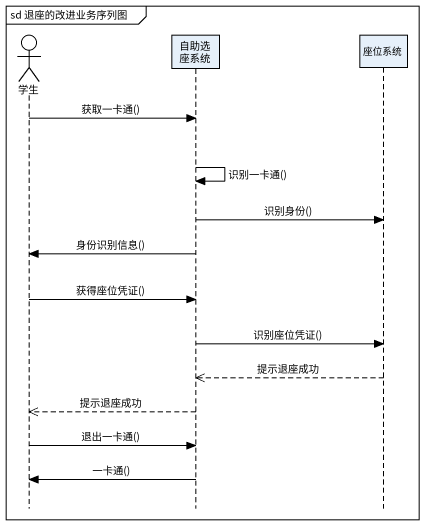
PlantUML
@startuml
mainframe sd 退座的改进业务序列图
hide footbox
actor 学生
participant 自助选座系统
participant 座位系统

学生 -> 自助选座系统 : 获取一卡通()
自助选座系统 -> 自助选座系统 : 识别一卡通()
自助选座系统 -> 座位系统 : 识别身份()
自助选座系统 -> 学生 : 身份识别信息()
学生 -> 自助选座系统 : 获得座位凭证()
自助选座系统 -> 座位系统 : 识别座位凭证()
座位系统 -->> 自助选座系统 : 提示退座成功
自助选座系统 -->> 学生 : 提示退座成功
学生 -> 自助选座系统 : 退出一卡通()
自助选座系统 -> 学生 : 一卡通()
@enduml
